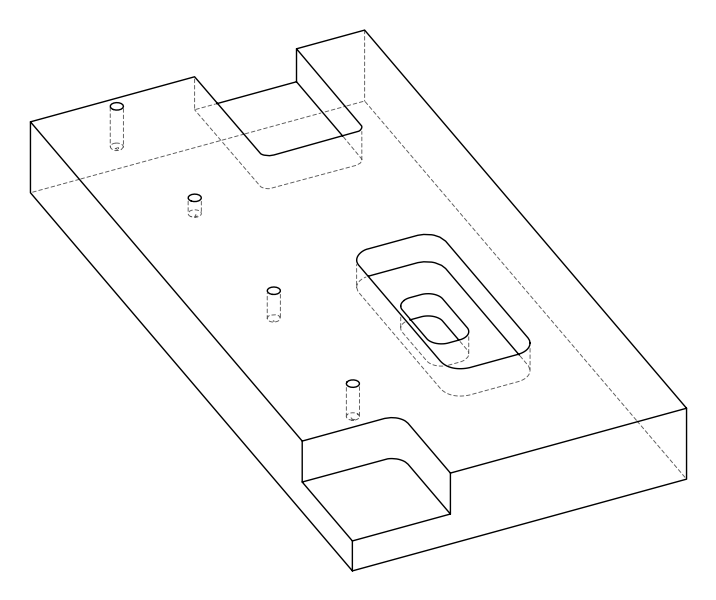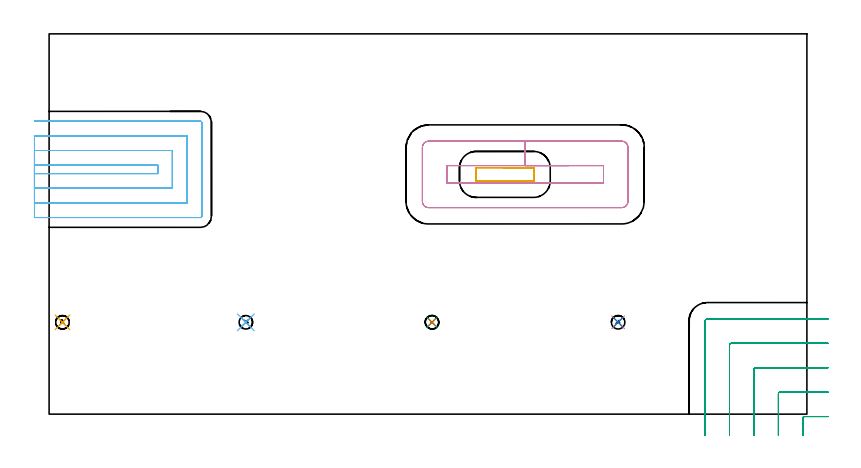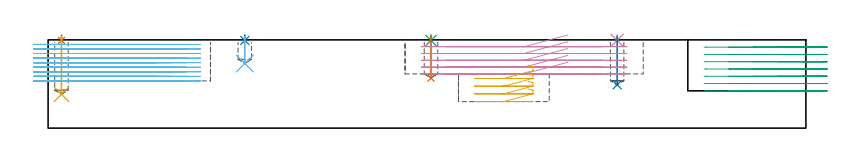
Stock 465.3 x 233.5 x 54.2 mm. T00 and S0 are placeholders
(PLAN: 12 operations, 3 tool changes, 33.9 min)
(1 SPOT_DRILL | STEP1POCKET | NXT0321_9005460120000 | 0.03 min | 0 mm3)
(2 SPOT_DRILL_1 | STEP1POCKET_1 | NXT0321_9005460120000 | 0.03 min | 0 mm3)
(3 SPOT_DRILL_2 | STEP1POCKET_2 | NXT0321_9005460120000 | 0.03 min | 1 mm3)
(4 SPOT_DRILL_3 | STEP1POCKET_3 | NXT0321_9005460120000 | 0.03 min | 0 mm3)
(5 DRILL_BLIND_HOLE_INTO_CENTER | STEP1POCKET | UGT0301_200 | 0.14 min | 1702 mm3)
(6 DRILL_BLIND_HOLE_INTO_CENTER_1 | STEP1POCKET_1 | UGT0301_200 | 0.07 min | 688 mm3)
(7 DRILL_BLIND_HOLE_INTO_CENTER_2 | STEP1POCKET_2 | UGT0301_200 | 0.1 min | 1171 mm3)
(8 DRILL_BLIND_HOLE_INTO_CENTER_3 | STEP1POCKET_3 | UGT0301_200 | 0.12 min | 1390 mm3)
(9 MILL_CORNER_NOTCH_RECTANGULAR | CORNER_NOTCH_RECTANGULAR | UGT0201_094 | Follow Part, ap 5, ae 75% | 6.89 min | 154561 mm3)
(10 MILL_RECTANGULAR_POCKET | POCKET_RECTANGULAR_STRAIGHT | UGT0201_094 | Follow Part, ap 5, ae 75% | 6.15 min | 182428 mm3)
(11 MILL_RECTANGULAR_POCKET_1 | POCKET_RECTANGULAR_STRAIGHT_1 | UGT0201_094 | Follow Part, ap 5, ae 75% | 1.2 min | 25179 mm3)
(12 MILL_SLOT | SLOT_PARTIAL_RECTANGULAR | NXT0201_011 | Follow Part, ap 3, ae 75% | 19.09 min | 178393 mm3)
(TOOL NXT0321_9005460120000 | NC Spot Drill, 142deg, 12mm, Carbide, Uncoated | D12 PA142 FL30 Z2)
(TOOL UGT0301_200 | Twist Drill 8.3 mm | D8.3 PA118 FL72 Z2)
(TOOL UGT0201_094 | End mill 20 mm | D20 FL38 Z4)
(TOOL NXT0201_011 | ENDMILL 12mm [2P460-1200-NA 1630] | D12 FL38 Z6)
(OP 1 SPOT_DRILL)
G17 G21 G94 G90
T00 M6
G54
G17 G0 G90 X8.2 Y56.4 S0 M3
G43 Z64.2 H0
G94 G81 G98 Z53.843 F250. R57.2
G80
M5
M2
(OP 2 SPOT_DRILL_1)
G17 G21 G94 G90
T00 M6
G54
G17 G0 G90 X120.8 Y56.4 S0 M3
G43 Z64.2 H0
G94 G81 G98 Z53.843 F250. R57.2
G80
M5
M2
(OP 3 SPOT_DRILL_2)
G17 G21 G94 G90
T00 M6
G54
G17 G0 G90 X235.1 Y56.4 S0 M3
G43 Z64.2 H0
G94 G81 G98 Z53.843 F250. R57.2
G80
M5
M2
(OP 4 SPOT_DRILL_3)
G17 G21 G94 G90
T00 M6
G54
G17 G0 G90 X349.4 Y56.4 S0 M3
G43 Z64.2 H0
G94 G81 G98 Z53.843 F250. R57.2
G80
M5
M2
(OP 5 DRILL_BLIND_HOLE_INTO_CENTER)
G17 G21 G94 G90
T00 M6
G54
G17 G0 G90 X8.2 Y56.4 S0 M3
G43 Z64.2 H0
G94 G81 G98 Z20.8 F250. R56.2
G80
M5
M2
(OP 6 DRILL_BLIND_HOLE_INTO_CENTER_1)
G17 G21 G94 G90
T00 M6
G54
G17 G0 G90 X120.8 Y56.4 S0 M3
G43 Z64.2 H0
G94 G81 G98 Z39.7 F250. R56.2
G80
M5
M2
(OP 7 DRILL_BLIND_HOLE_INTO_CENTER_2)
G17 G21 G94 G90
T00 M6
G54
G17 G0 G90 X235.1 Y56.4 S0 M3
G43 Z64.2 H0
G94 G81 G98 Z30.7 F250. R56.2
G80
M5
M2
(OP 8 DRILL_BLIND_HOLE_INTO_CENTER_3)
G17 G21 G94 G90
T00 M6
G54
G17 G0 G90 X349.4 Y56.4 S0 M3
G43 Z64.2 H0
G94 G81 G98 Z26.6 F250. R56.2
G80
M5
M2
(OP 9 MILL_CORNER_NOTCH_RECTANGULAR)
G17 G21 G94 G90
T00 M6
G54
G17 G0 G90 X478.187 Y-1.5 S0 M3
G43 Z64.2 H0
Z49.728
G94 G1 X475.187 F250.
X463.794 F500.
G3 X462.8 Y-2.494 R1.
G1 Y-10.
Y-13. F250.
G0 Z64.2
X478.3 Y13.5
Z49.728
G1 X475.3
X448.795 F500.
G3 X447.8 Y12.505 R1.
G1 Y-10.
Y-13. F250.
G0 Z64.2
X478.3 Y28.5
Z49.728
G1 X475.3
X433.795 F500.
G3 X432.8 Y27.505 R1.
G1 Y-10.
Y-13. F250.
G0 Z64.2
X478.3 Y43.5
Z49.728
G1 X475.3
X418.795 F500.
G3 X417.8 Y42.505 R1.
G1 Y-10.
Y-13. F250.
G0 Z64.2
X478.3 Y58.5
Z49.728
G1 X475.3
X404.3 F500.
G3 X402.8 Y57. R1.5
G1 Y-10.
Y-13. F250.
G0 Z64.2
X478.187 Y-1.5
Z45.257
G1 X475.187
X463.794 F500.
G3 X462.8 Y-2.494 R1.
G1 Y-10.
Y-13. F250.
G0 Z64.2
X478.3 Y13.5
Z45.257
G1 X475.3
X448.795 F500.
G3 X447.8 Y12.505 R1.
G1 Y-10.
Y-13. F250.
G0 Z64.2
X478.3 Y28.5
Z45.257
G1 X475.3
X433.795 F500.
G3 X432.8 Y27.505 R1.
G1 Y-10.
Y-13. F250.
G0 Z64.2
X478.3 Y43.5
Z45.257
G1 X475.3
X418.795 F500.
G3 X417.8 Y42.505 R1.
G1 Y-10.
Y-13. F250.
G0 Z64.2
X478.3 Y58.5
Z45.257
G1 X475.3
X404.3 F500.
G3 X402.8 Y57. R1.5
G1 Y-10.
Y-13. F250.
G0 Z64.2
X478.187 Y-1.5
Z40.786
G1 X475.187
X463.794 F500.
G3 X462.8 Y-2.494 R1.
G1 Y-10.
Y-13. F250.
G0 Z64.2
X478.3 Y13.5
Z40.786
G1 X475.3
X448.795 F500.
G3 X447.8 Y12.505 R1.
G1 Y-10.
Y-13. F250.
G0 Z64.2
X478.3 Y28.5
Z40.786
G1 X475.3
X433.795 F500.
G3 X432.8 Y27.505 R1.
G1 Y-10.
Y-13. F250.
G0 Z64.2
X478.3 Y43.5
Z40.786
G1 X475.3
X418.795 F500.
G3 X417.8 Y42.505 R1.
G1 Y-10.
Y-13. F250.
G0 Z64.2
X478.3 Y58.5
Z40.786
G1 X475.3
X404.3 F500.
G3 X402.8 Y57. R1.5
G1 Y-10.
Y-13. F250.
G0 Z64.2
X478.187 Y-1.5
Z36.314
G1 X475.187
X463.794 F500.
G3 X462.8 Y-2.494 R1.
G1 Y-10.
Y-13. F250.
G0 Z64.2
X478.3 Y13.5
Z36.314
G1 X475.3
X448.795 F500.
G3 X447.8 Y12.505 R1.
G1 Y-10.
Y-13. F250.
G0 Z64.2
X478.3 Y28.5
Z36.314
G1 X475.3
X433.795 F500.
G3 X432.8 Y27.505 R1.
G1 Y-10.
Y-13. F250.
G0 Z64.2
X478.3 Y43.5
Z36.314
G1 X475.3
X418.795 F500.
G3 X417.8 Y42.505 R1.
G1 Y-10.
Y-13. F250.
G0 Z64.2
X478.3 Y58.5
Z36.314
G1 X475.3
X404.3 F500.
G3 X402.8 Y57. R1.5
G1 Y-10.
Y-13. F250.
G0 Z64.2
X478.187 Y-1.5
Z31.843
G1 X475.187
X463.794 F500.
G3 X462.8 Y-2.494 R1.
G1 Y-10.
Y-13. F250.
G0 Z64.2
X478.3 Y13.5
Z31.843
G1 X475.3
X448.795 F500.
G3 X447.8 Y12.505 R1.
G1 Y-10.
Y-13. F250.
G0 Z64.2
X478.3 Y28.5
Z31.843
G1 X475.3
X433.795 F500.
G3 X432.8 Y27.505 R1.
G1 Y-10.
Y-13. F250.
G0 Z64.2
X478.3 Y43.5
Z31.843
G1 X475.3
X418.795 F500.
G3 X417.8 Y42.505 R1.
G1 Y-10.
Y-13. F250.
G0 Z64.2
X478.3 Y58.5
Z31.843
G1 X475.3
X404.3 F500.
G3 X402.8 Y57. R1.5
G1 Y-10.
Y-13. F250.
G0 Z64.2
X478.187 Y-1.5
Z27.371
G1 X475.187
X463.794 F500.
G3 X462.8 Y-2.494 R1.
G1 Y-10.
Y-13. F250.
G0 Z64.2
X478.3 Y13.5
Z27.371
G1 X475.3
X448.795 F500.
G3 X447.8 Y12.505 R1.
G1 Y-10.
Y-13. F250.
G0 Z64.2
X478.3 Y28.5
Z27.371
G1 X475.3
X433.795 F500.
G3 X432.8 Y27.505 R1.
G1 Y-10.
Y-13. F250.
G0 Z64.2
X478.3 Y43.5
Z27.371
G1 X475.3
X418.795 F500.
G3 X417.8 Y42.505 R1.
G1 Y-10.
Y-13. F250.
G0 Z64.2
X478.3 Y58.5
Z27.371
G1 X475.3
X404.3 F500.
G3 X402.8 Y57. R1.5
G1 Y-10.
Y-13. F250.
G0 Z64.2
X478.187 Y-1.5
Z22.9
G1 X475.187
X463.794 F500.
G3 X462.8 Y-2.494 R1.
G1 Y-10.
Y-13. F250.
G0 Z64.2
X478.3 Y13.5
Z22.9
G1 X475.3
X448.795 F500.
G3 X447.8 Y12.505 R1.
G1 Y-10.
Y-13. F250.
G0 Z64.2
X478.3 Y28.5
Z22.9
G1 X475.3
X433.795 F500.
G3 X432.8 Y27.505 R1.
G1 Y-10.
Y-13. F250.
G0 Z64.2
X478.3 Y43.5
Z22.9
G1 X475.3
X418.795 F500.
G3 X417.8 Y42.505 R1.
G1 Y-10.
Y-13. F250.
G0 Z64.2
X478.3 Y58.5
Z22.9
G1 X475.3
X404.3 F500.
G3 X402.8 Y57. R1.5
G1 Y-10.
Y-13. F250.
G0 Z64.2
M5
M2
(OP 10 MILL_RECTANGULAR_POCKET)
G17 G21 G94 G90
T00 M6
G54
G17 G0 G90 X319.096 Y152.6 S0 M3
G43 Z64.2 H0
Z57.2
G94 G1 X292.3 Z50.02 F250.
X244.2 F500.
Y141.8
X340.4
Y152.6
X292.3
Y167.6
X233.
G3 X229.2 Y163.8 R3.8
G1 Y130.6
G3 X233. Y126.8 R3.8
G1 X351.6
G3 X355.4 Y130.6 R3.8
G1 Y163.8
G3 X351.6 Y167.6 R3.8
G1 X292.3
X291.3
G0 X319.096 Y152.6 Z53.02
G1 X292.3 Z45.84 F250.
X244.2 F500.
Y141.8
X340.4
Y152.6
X292.3
Y167.6
X233.
G3 X229.2 Y163.8 R3.8
G1 Y130.6
G3 X233. Y126.8 R3.8
G1 X351.6
G3 X355.4 Y130.6 R3.8
G1 Y163.8
G3 X351.6 Y167.6 R3.8
G1 X292.3
X291.3
G0 X319.096 Y152.6 Z48.84
G1 X292.3 Z41.66 F250.
X244.2 F500.
Y141.8
X340.4
Y152.6
X292.3
Y167.6
X233.
G3 X229.2 Y163.8 R3.8
G1 Y130.6
G3 X233. Y126.8 R3.8
G1 X351.6
G3 X355.4 Y130.6 R3.8
G1 Y163.8
G3 X351.6 Y167.6 R3.8
G1 X292.3
X291.3
G0 X319.096 Y152.6 Z44.66
G1 X292.3 Z37.48 F250.
X244.2 F500.
Y141.8
X340.4
Y152.6
X292.3
Y167.6
X233.
G3 X229.2 Y163.8 R3.8
G1 Y130.6
G3 X233. Y126.8 R3.8
G1 X351.6
G3 X355.4 Y130.6 R3.8
G1 Y163.8
G3 X351.6 Y167.6 R3.8
G1 X292.3
X291.3
G0 X319.096 Y152.6 Z40.48
G1 X292.3 Z33.3 F250.
X244.2 F500.
Y141.8
X340.4
Y152.6
X292.3
Y167.6
X233.
G3 X229.2 Y163.8 R3.8
G1 Y130.6
G3 X233. Y126.8 R3.8
G1 X351.6
G3 X355.4 Y130.6 R3.8
G1 Y163.8
G3 X351.6 Y167.6 R3.8
G1 X292.3
X291.3
G0 Z64.2
M5
M2
(OP 11 MILL_RECTANGULAR_POCKET_1)
G17 G21 G94 G90
T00 M6
G54
G17 G0 G90 X294.71 Y143.1 S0 M3
G43 Z64.2 H0
Z38.25
G94 G1 X297.5 Z37.502 F250.
X297.545 Z37.49
X297.645 Y143.155 Z37.46
X297.7 Y143.255 Z37.429
Y151.145 Z35.315
X297.645 Y151.245 Z35.284
X297.545 Y151.3 Z35.254
X297.5 Z35.242
X279.85 Z30.512
X262.2 F500.
G3 X262. Y151.1 R0.2
G1 Y143.3
G3 X262.2 Y143.1 R0.2
G1 X297.5
G3 X297.7 Y143.3 R0.2
G1 Y151.1
G3 X297.5 Y151.3 R0.2
G1 X279.85
X278.85
G0 X294.71 Y143.1 Z33.512
G1 X297.5 Z32.765 F250.
X297.545 Z32.753
X297.645 Y143.155 Z32.722
X297.7 Y143.255 Z32.692
Y151.145 Z30.577
X297.645 Y151.245 Z30.547
X297.545 Y151.3 Z30.516
X297.5 Z30.504
X279.85 Z25.775
X262.2 F500.
G3 X262. Y151.1 R0.2
G1 Y143.3
G3 X262.2 Y143.1 R0.2
G1 X297.5
G3 X297.7 Y143.3 R0.2
G1 Y151.1
G3 X297.5 Y151.3 R0.2
G1 X279.85
X278.85
G0 X294.71 Y143.1 Z28.775
G1 X297.5 Z28.027 F250.
X297.545 Z28.015
X297.645 Y143.155 Z27.985
X297.7 Y143.255 Z27.954
Y151.145 Z25.84
X297.645 Y151.245 Z25.809
X297.545 Y151.3 Z25.779
X297.5 Z25.767
X279.85 Z21.037
X262.2 F500.
G3 X262. Y151.1 R0.2
G1 Y143.3
G3 X262.2 Y143.1 R0.2
G1 X297.5
G3 X297.7 Y143.3 R0.2
G1 Y151.1
G3 X297.5 Y151.3 R0.2
G1 X279.85
X278.85
G0 X294.71 Y143.1 Z24.037
G1 X297.5 Z23.29 F250.
X297.545 Z23.278
X297.645 Y143.155 Z23.247
X297.7 Y143.255 Z23.217
Y151.145 Z21.103
X297.645 Y151.245 Z21.072
X297.545 Y151.3 Z21.041
X297.5 Z21.029
X279.85 Z16.3
X262.2 F500.
G3 X262. Y151.1 R0.2
G1 Y143.3
G3 X262.2 Y143.1 R0.2
G1 X297.5
G3 X297.7 Y143.3 R0.2
G1 Y151.1
G3 X297.5 Y151.3 R0.2
G1 X279.85
X278.85
G0 Z64.2
M5
M2
(OP 12 MILL_SLOT)
G17 G21 G94 G90
T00 M6
G54
G17 G0 G90 X-9. Y147.7 S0 M3
G43 Z64.2 H1
Z51.4
G94 G1 X-6. F250.
X66.7 F500.
Y152.9
X-6.
X-9. F250.
Y138.7
X-6.
X75.7 F500.
Y161.9
X-6.
X-9. F250.
Y129.7
X-6.
X84.7 F500.
Y170.9
X-6.
X-9. F250.
Y120.7
X-6.
X92.8 F500.
G3 X93.7 Y121.6 R0.9
G1 Y179.
G3 X92.8 Y179.9 R0.9
G1 X-6.
X-9. F250.
G0 Y147.7 Z48.6
G1 X-6.
X66.7 F500.
Y152.9
X-6.
X-9. F250.
Y138.7
X-6.
X75.7 F500.
Y161.9
X-6.
X-9. F250.
Y129.7
X-6.
X84.7 F500.
Y170.9
X-6.
X-9. F250.
Y120.7
X-6.
X92.8 F500.
G3 X93.7 Y121.6 R0.9
G1 Y179.
G3 X92.8 Y179.9 R0.9
G1 X-6.
X-9. F250.
G0 Y147.7 Z45.8
G1 X-6.
X66.7 F500.
Y152.9
X-6.
X-9. F250.
Y138.7
X-6.
X75.7 F500.
Y161.9
X-6.
X-9. F250.
Y129.7
X-6.
X84.7 F500.
Y170.9
X-6.
X-9. F250.
Y120.7
X-6.
X92.8 F500.
G3 X93.7 Y121.6 R0.9
G1 Y179.
G3 X92.8 Y179.9 R0.9
G1 X-6.
X-9. F250.
G0 Y147.7 Z43.
G1 X-6.
X66.7 F500.
Y152.9
X-6.
X-9. F250.
Y138.7
X-6.
X75.7 F500.
Y161.9
X-6.
X-9. F250.
Y129.7
X-6.
X84.7 F500.
Y170.9
X-6.
X-9. F250.
Y120.7
X-6.
X92.8 F500.
G3 X93.7 Y121.6 R0.9
G1 Y179.
G3 X92.8 Y179.9 R0.9
G1 X-6.
X-9. F250.
G0 Y147.7 Z40.2
G1 X-6.
X66.7 F500.
Y152.9
X-6.
X-9. F250.
Y138.7
X-6.
X75.7 F500.
Y161.9
X-6.
X-9. F250.
Y129.7
X-6.
X84.7 F500.
Y170.9
X-6.
X-9. F250.
Y120.7
X-6.
X92.8 F500.
G3 X93.7 Y121.6 R0.9
G1 Y179.
G3 X92.8 Y179.9 R0.9
G1 X-6.
X-9. F250.
G0 Y147.7 Z37.4
G1 X-6.
X66.7 F500.
Y152.9
X-6.
X-9. F250.
Y138.7
X-6.
X75.7 F500.
Y161.9
X-6.
X-9. F250.
Y129.7
X-6.
X84.7 F500.
Y170.9
X-6.
X-9. F250.
Y120.7
X-6.
X92.8 F500.
G3 X93.7 Y121.6 R0.9
G1 Y179.
G3 X92.8 Y179.9 R0.9
G1 X-6.
X-9. F250.
G0 Y147.7 Z34.6
G1 X-6.
X66.7 F500.
Y152.9
X-6.
X-9. F250.
Y138.7
X-6.
X75.7 F500.
Y161.9
X-6.
X-9. F250.
Y129.7
X-6.
X84.7 F500.
Y170.9
X-6.
X-9. F250.
Y120.7
X-6.
X92.8 F500.
G3 X93.7 Y121.6 R0.9
G1 Y179.
G3 X92.8 Y179.9 R0.9
G1 X-6.
X-9. F250.
G0 Y147.7 Z31.8
G1 X-6.
X66.7 F500.
Y152.9
X-6.
X-9. F250.
Y138.7
X-6.
X75.7 F500.
Y161.9
X-6.
X-9. F250.
Y129.7
X-6.
X84.7 F500.
Y170.9
X-6.
X-9. F250.
Y120.7
X-6.
X92.8 F500.
G3 X93.7 Y121.6 R0.9
G1 Y179.
G3 X92.8 Y179.9 R0.9
G1 X-6.
X-9. F250.
G0 Y147.7 Z29.
G1 X-6.
X66.7 F500.
Y152.9
X-6.
X-9. F250.
Y138.7
X-6.
X75.7 F500.
Y161.9
X-6.
X-9. F250.
Y129.7
X-6.
X84.7 F500.
Y170.9
X-6.
X-9. F250.
Y120.7
X-6.
X92.8 F500.
G3 X93.7 Y121.6 R0.9
G1 Y179.
G3 X92.8 Y179.9 R0.9
G1 X-6.
X-9. F250.
G0 Z64.2
M5
M2
